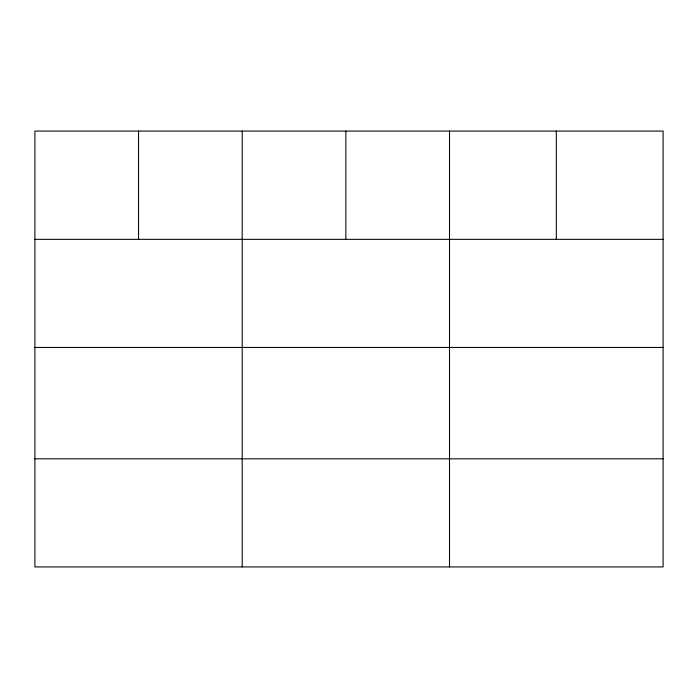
<?xml version="1.0" encoding="UTF-8"?>
<svg xmlns="http://www.w3.org/2000/svg" width="698" height="698" viewBox="0 0 698 698"><rect width="100%" height="100%" fill="white"/><g stroke="black" fill="none" stroke-linecap="round" stroke-linejoin="round"><path stroke-width="1.05" d="M663.1 347.447L663.1 131.076L34.9 131.076L34.9 566.924L663.1 566.924L663.1 347.447L34.9 347.447M34.9 239.344L663.1 239.344M34.9 458.822L663.1 458.822M556.306 131.076L556.306 239.344M449.512 131.076L449.512 566.924M345.859 131.076L345.859 239.344M242.206 131.076L242.206 566.924M138.553 131.076L138.553 239.344"/></g></svg>
